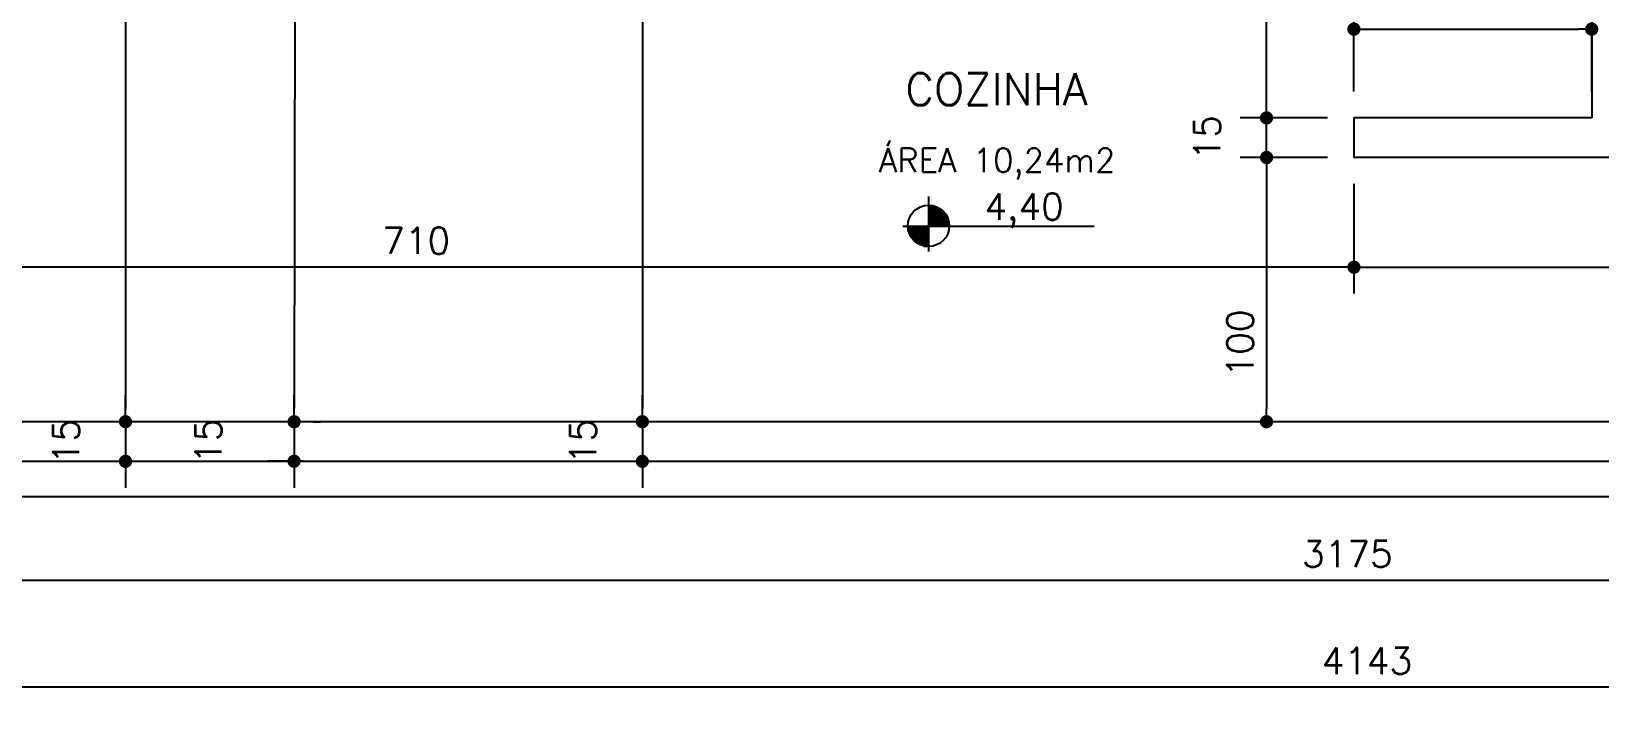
# Model space of a CAD drawing. Header units: inches. Extents: x 580771 to 672494, y 7715997 to 7829530.
# Drawn here: x 653922 to 654516, y 7723197 to 7723455 of the extents above; entities that cross this region are included whole.
import ezdxf

# ---------------------------------------------------------------- set-up
doc = ezdxf.new("R2010")
doc.units = ezdxf.units.IN
doc.header["$MEASUREMENT"] = 0
doc.header["$PDMODE"] = 2
for name, color, linetype in [('02', 2, 'Continuous'), ('Layer3', 3, 'Continuous'), ('NIVEL', 2, 'Continuous'), ('parede', 6, 'Continuous')]:
    doc.layers.add(name, color=color, linetype=linetype)
doc.styles.add('R80E50', font='romans.shx', dxfattribs={"height": 10})
doc.styles.add('ROMANS', font='romans', dxfattribs={"height": 0.2})
doc.dimstyles.new('ARQ50', dxfattribs={"dimscale": 50, "dimtxt": 10, "dimasz": 0.1, "dimexe": 0.2, "dimexo": 0.2, "dimgap": 0.1, "dimtad": 1, "dimdec": 0, "dimzin": 12, "dimdsep": 46, "dimtxsty": 'R80E50', "dimblk1": 'DOT', "dimblk2": 'DOT', "dimsah": 1, "dimcen": 0.4, "dimclrd": 15, "dimclre": 15, "dimclrt": 3, "dimadec": 0, "dimazin": 0, "dimtfac": 1, "dimtdec": 0, "dimtmove": 2, "dimatfit": 3, "dimldrblk": 'DOT', "dimfxl": 0.2, "dimtolj": 1, "dimtzin": 12, "dimarcsym": 0})

# ---------------------------------------------------------------- blocks, each defined once
blk = doc.blocks.new('_DOT')
at = {"color": 0, "linetype": 'ByBlock'}
blk.add_line((-0.5, 0), (-1, 0), dxfattribs=at)
at = {"color": 0, "linetype": 'ByBlock', "const_width": 0.5}
blk.add_lwpolyline([(-0.25, 0, 1), (0.25, 0, 1)], format="xyb", close=True, dxfattribs=at)
blk = doc.blocks.new('*D982')
at = {"layer": 'Defpoints', "color": 0, "transparency": 16777216}
for p in [(653712.74, 7723307.68), (655382.74, 7723307.68), (653712.74, 7723279.22)]:
    blk.add_point(p, dxfattribs=at)
at = {"layer": 'NIVEL', "color": 15, "lineweight": -2, "transparency": 16777216}
for p, q in [((653712.74, 7723297.68), (653712.74, 7723269.22)), ((655382.74, 7723297.68), (655382.74, 7723269.22)), ((655377.74, 7723279.22), (653717.74, 7723279.22))]:
    blk.add_line(p, q, dxfattribs=at)
at = {"layer": 'NIVEL', "color": 15, "lineweight": -2, "transparency": 16777216, "xscale": 5, "yscale": 5, "zscale": 5, "rotation": 180}
blk.add_blockref('_DOT', (653712.74, 7723279.22), dxfattribs=at)
at = {"layer": 'NIVEL', "color": 15, "lineweight": -2, "transparency": 16777216, "xscale": 5, "yscale": 5, "zscale": 5}
blk.add_blockref('_DOT', (655382.74, 7723279.22), dxfattribs=at)
at = {"layer": 'NIVEL', "color": 3, "transparency": 16777216, "insert": (654547.74, 7723289.22), "char_height": 10, "attachment_point": 5, "style": 'R80E50'}
blk.add_mtext('\\A1;1670', dxfattribs=at)
blk = doc.blocks.new('*D990')
at = {"layer": 'Defpoints', "color": 0, "transparency": 16777216}
for p in [(652832.74, 7723300.18), (656007.74, 7723292.68), (652832.74, 7723247.63)]:
    blk.add_point(p, dxfattribs=at)
at = {"layer": 'NIVEL', "color": 15, "lineweight": -2, "transparency": 16777216}
for p, q in [((652832.74, 7723290.18), (652832.74, 7723237.63)), ((656007.74, 7723282.68), (656007.74, 7723237.63)), ((656002.74, 7723247.63), (652837.74, 7723247.63))]:
    blk.add_line(p, q, dxfattribs=at)
at = {"layer": 'NIVEL', "color": 15, "lineweight": -2, "transparency": 16777216, "xscale": 5, "yscale": 5, "zscale": 5, "rotation": 180}
blk.add_blockref('_DOT', (652832.74, 7723247.63), dxfattribs=at)
at = {"layer": 'NIVEL', "color": 15, "lineweight": -2, "transparency": 16777216, "xscale": 5, "yscale": 5, "zscale": 5}
blk.add_blockref('_DOT', (656007.74, 7723247.63), dxfattribs=at)
at = {"layer": 'NIVEL', "color": 3, "transparency": 16777216, "insert": (654420.24, 7723257.63), "char_height": 10, "attachment_point": 5, "style": 'R80E50'}
blk.add_mtext('\\A1;3175', dxfattribs=at)
blk = doc.blocks.new('*D993')
at = {"layer": 'Defpoints', "color": 0, "transparency": 16777216}
for p in [(654422.74, 7723407.68), (654742.74, 7723407.68), (654742.74, 7723366.17)]:
    blk.add_point(p, dxfattribs=at)
at = {"layer": 'NIVEL', "color": 15, "lineweight": -2, "transparency": 16777216}
for p, q in [((654422.74, 7723397.68), (654422.74, 7723356.17)), ((654742.74, 7723397.68), (654742.74, 7723356.17)), ((654427.74, 7723366.17), (654737.74, 7723366.17))]:
    blk.add_line(p, q, dxfattribs=at)
at = {"layer": 'NIVEL', "color": 15, "lineweight": -2, "transparency": 16777216, "xscale": 5, "yscale": 5, "zscale": 5, "rotation": 180}
blk.add_blockref('_DOT', (654422.74, 7723366.17), dxfattribs=at)
at = {"layer": 'NIVEL', "color": 15, "lineweight": -2, "transparency": 16777216, "xscale": 5, "yscale": 5, "zscale": 5}
blk.add_blockref('_DOT', (654742.74, 7723366.17), dxfattribs=at)
at = {"layer": 'NIVEL', "color": 3, "transparency": 16777216, "insert": (654582.74, 7723376.17), "char_height": 10, "attachment_point": 5, "style": 'R80E50'}
blk.add_mtext('\\A1;320', dxfattribs=at)
blk = doc.blocks.new('*D996')
at = {"layer": 'Defpoints', "color": 0, "transparency": 16777216}
for p in [(654422.74, 7723407.68), (653712.74, 7723401.87), (653712.74, 7723366.17)]:
    blk.add_point(p, dxfattribs=at)
at = {"layer": 'NIVEL', "color": 15, "lineweight": -2, "transparency": 16777216}
for p, q in [((654422.74, 7723397.68), (654422.74, 7723356.17)), ((653712.74, 7723391.87), (653712.74, 7723356.17)), ((654417.74, 7723366.17), (653717.74, 7723366.17))]:
    blk.add_line(p, q, dxfattribs=at)
at = {"layer": 'NIVEL', "color": 15, "lineweight": -2, "transparency": 16777216, "xscale": 5, "yscale": 5, "zscale": 5, "rotation": 180}
blk.add_blockref('_DOT', (653712.74, 7723366.17), dxfattribs=at)
at = {"layer": 'NIVEL', "color": 15, "lineweight": -2, "transparency": 16777216, "xscale": 5, "yscale": 5, "zscale": 5}
blk.add_blockref('_DOT', (654422.74, 7723366.17), dxfattribs=at)
at = {"layer": 'NIVEL', "color": 3, "transparency": 16777216, "insert": (654067.74, 7723376.17), "char_height": 10, "attachment_point": 5, "style": 'R80E50'}
blk.add_mtext('\\A1;710', dxfattribs=at)
blk = doc.blocks.new('*D878')
at = {"layer": 'Defpoints', "color": 0, "transparency": 16777216}
for p in [(654422.74, 7723407.68), (654389.66, 7723307.68), (654422.74, 7723307.68)]:
    blk.add_point(p, dxfattribs=at)
at = {"layer": 'NIVEL', "color": 15, "lineweight": -2, "transparency": 16777216}
for p, q in [((654412.74, 7723407.68), (654379.66, 7723407.68)), ((654389.66, 7723402.68), (654389.66, 7723312.68)), ((654412.74, 7723307.68), (654379.66, 7723307.68))]:
    blk.add_line(p, q, dxfattribs=at)
at = {"layer": 'NIVEL', "color": 15, "lineweight": -2, "transparency": 16777216, "xscale": 5, "yscale": 5, "zscale": 5}
for p, rotation in [((654389.66, 7723407.68), 90), ((654389.66, 7723307.68), 270)]:
    blk.add_blockref('_DOT', p, dxfattribs=dict(at, rotation=rotation))
at = {"layer": 'NIVEL', "color": 3, "transparency": 16777216, "insert": (654379.66, 7723337.31), "char_height": 10, "attachment_point": 5, "rotation": 90, "style": 'R80E50'}
blk.add_mtext('\\A1;100', dxfattribs=at)
blk = doc.blocks.new('*D879')
at = {"layer": 'Defpoints', "color": 0, "transparency": 16777216}
for p in [(654389.66, 7723422.68), (654422.74, 7723422.68), (654422.74, 7723407.68)]:
    blk.add_point(p, dxfattribs=at)
at = {"layer": 'NIVEL', "color": 15, "lineweight": -2, "transparency": 16777216}
for p, q in [((654389.66, 7723427.68), (654389.66, 7723432.68)), ((654412.74, 7723422.68), (654379.66, 7723422.68)), ((654389.66, 7723407.68), (654389.66, 7723422.68)), ((654412.74, 7723407.68), (654379.66, 7723407.68)), ((654389.66, 7723402.68), (654389.66, 7723397.68))]:
    blk.add_line(p, q, dxfattribs=at)
at = {"layer": 'NIVEL', "color": 15, "lineweight": -2, "transparency": 16777216, "xscale": 5, "yscale": 5, "zscale": 5}
for p, rotation in [((654389.66, 7723422.68), 270), ((654389.66, 7723407.68), 90)]:
    blk.add_blockref('_DOT', p, dxfattribs=dict(at, rotation=rotation))
at = {"layer": 'NIVEL', "color": 3, "transparency": 16777216, "insert": (654367.16, 7723415.18), "char_height": 10, "attachment_point": 5, "rotation": 90, "style": 'R80E50'}
blk.add_mtext('\\A1;15', dxfattribs=at)
blk = doc.blocks.new('*D880')
at = {"layer": 'Defpoints', "color": 0, "transparency": 16777216}
for p in [(654389.66, 7723522.68), (654452.74, 7723522.68), (654422.74, 7723422.68)]:
    blk.add_point(p, dxfattribs=at)
at = {"layer": 'NIVEL', "color": 15, "lineweight": -2, "transparency": 16777216}
for p, q in [((654442.74, 7723522.68), (654379.66, 7723522.68)), ((654389.66, 7723427.68), (654389.66, 7723517.68)), ((654412.74, 7723422.68), (654379.66, 7723422.68))]:
    blk.add_line(p, q, dxfattribs=at)
at = {"layer": 'NIVEL', "color": 15, "lineweight": -2, "transparency": 16777216, "xscale": 5, "yscale": 5, "zscale": 5}
for p, rotation in [((654389.66, 7723522.68), 90), ((654389.66, 7723422.68), 270)]:
    blk.add_blockref('_DOT', p, dxfattribs=dict(at, rotation=rotation))
at = {"layer": 'NIVEL', "color": 3, "transparency": 16777216, "insert": (654379.66, 7723472.68), "char_height": 10, "attachment_point": 5, "rotation": 90, "style": 'R80E50'}
blk.add_mtext('\\A1;100', dxfattribs=at)
blk = doc.blocks.new('*D883')
at = {"layer": 'Defpoints', "color": 0, "transparency": 16777216}
for p in [(654192.74, 7723687.68), (654153.35, 7723307.68), (654192.74, 7723307.68)]:
    blk.add_point(p, dxfattribs=at)
at = {"layer": 'NIVEL', "color": 15, "lineweight": -2, "transparency": 16777216}
for p, q in [((654182.74, 7723687.68), (654143.35, 7723687.68)), ((654153.35, 7723682.68), (654153.35, 7723312.68)), ((654182.74, 7723307.68), (654143.35, 7723307.68))]:
    blk.add_line(p, q, dxfattribs=at)
at = {"layer": 'NIVEL', "color": 15, "lineweight": -2, "transparency": 16777216, "xscale": 5, "yscale": 5, "zscale": 5}
for p, rotation in [((654153.35, 7723687.68), 90), ((654153.35, 7723307.68), 270)]:
    blk.add_blockref('_DOT', p, dxfattribs=dict(at, rotation=rotation))
at = {"layer": 'NIVEL', "color": 3, "transparency": 16777216, "insert": (654143.35, 7723497.68), "char_height": 10, "attachment_point": 5, "rotation": 90, "style": 'R80E50'}
blk.add_mtext('\\A1;380', dxfattribs=at)
blk = doc.blocks.new('*D884')
at = {"layer": 'Defpoints', "color": 0, "transparency": 16777216}
for p in [(654192.74, 7723307.68), (654153.35, 7723292.68), (654169.16, 7723292.68)]:
    blk.add_point(p, dxfattribs=at)
at = {"layer": 'NIVEL', "color": 15, "lineweight": -2, "transparency": 16777216}
for p, q in [((654153.35, 7723312.68), (654153.35, 7723317.68)), ((654182.74, 7723307.68), (654143.35, 7723307.68)), ((654153.35, 7723307.68), (654153.35, 7723292.68)), ((654159.16, 7723292.68), (654143.35, 7723292.68)), ((654153.35, 7723287.68), (654153.35, 7723282.68))]:
    blk.add_line(p, q, dxfattribs=at)
at = {"layer": 'NIVEL', "color": 15, "lineweight": -2, "transparency": 16777216, "xscale": 5, "yscale": 5, "zscale": 5}
for p, rotation in [((654153.35, 7723307.68), 270), ((654153.35, 7723292.68), 90)]:
    blk.add_blockref('_DOT', p, dxfattribs=dict(at, rotation=rotation))
at = {"layer": 'NIVEL', "color": 3, "transparency": 16777216, "insert": (654130.85, 7723300.18), "char_height": 10, "attachment_point": 5, "rotation": 90, "style": 'R80E50'}
blk.add_mtext('\\A1;15', dxfattribs=at)
blk = doc.blocks.new('*D892')
at = {"layer": 'Defpoints', "color": 0, "transparency": 16777216}
for p in [(654018.84, 7723687.68), (654018.84, 7723307.68), (654021.52, 7723307.68)]:
    blk.add_point(p, dxfattribs=at)
at = {"layer": 'NIVEL', "color": 15, "lineweight": -2, "transparency": 16777216}
for p, q in [((654028.84, 7723687.67), (654032.13, 7723687.66)), ((654022.12, 7723682.68), (654021.52, 7723312.68)), ((654028.84, 7723307.67), (654031.52, 7723307.66))]:
    blk.add_line(p, q, dxfattribs=at)
at = {"layer": 'NIVEL', "color": 15, "lineweight": -2, "transparency": 16777216, "xscale": 5, "yscale": 5, "zscale": 5}
for p, rotation in [((654022.13, 7723687.68), 89.90759953377818), ((654021.52, 7723307.68), 269.9075995337781)]:
    blk.add_blockref('_DOT', p, dxfattribs=dict(at, rotation=rotation))
at = {"layer": 'NIVEL', "color": 3, "transparency": 16777216, "insert": (654011.82, 7723497.7), "char_height": 10, "attachment_point": 5, "rotation": 89.9076, "style": 'R80E50'}
blk.add_mtext('\\A1;380', dxfattribs=at)
blk = doc.blocks.new('*D893')
at = {"layer": 'Defpoints', "color": 0, "transparency": 16777216}
for p in [(654018.84, 7723307.68), (654021.49, 7723292.71), (654034.89, 7723292.68)]:
    blk.add_point(p, dxfattribs=at)
at = {"layer": 'NIVEL', "color": 15, "lineweight": -2, "transparency": 16777216}
for p, q in [((654021.52, 7723312.68), (654021.53, 7723317.68)), ((654021.52, 7723307.68), (654021.49, 7723292.71)), ((654028.84, 7723307.67), (654031.52, 7723307.66)), ((654024.89, 7723292.7), (654011.49, 7723292.72)), ((654021.48, 7723287.71), (654021.48, 7723282.71))]:
    blk.add_line(p, q, dxfattribs=at)
at = {"layer": 'NIVEL', "color": 15, "lineweight": -2, "transparency": 16777216, "xscale": 5, "yscale": 5, "zscale": 5}
for p, rotation in [((654021.52, 7723307.68), 269.9075995337781), ((654021.49, 7723292.71), 89.90759953377818)]:
    blk.add_blockref('_DOT', p, dxfattribs=dict(at, rotation=rotation))
at = {"layer": 'NIVEL', "color": 3, "transparency": 16777216, "insert": (653989, 7723300.25), "char_height": 10, "attachment_point": 5, "rotation": 89.9076, "style": 'R80E50'}
blk.add_mtext('\\A1;15', dxfattribs=at)
blk = doc.blocks.new('*D894')
at = {"layer": 'Defpoints', "color": 0, "transparency": 16777216}
for p in [(653977.74, 7723807.68), (653957.68, 7723307.68), (653977.74, 7723307.68)]:
    blk.add_point(p, dxfattribs=at)
at = {"layer": 'NIVEL', "color": 15, "lineweight": -2, "transparency": 16777216}
for p, q in [((653967.74, 7723807.68), (653947.68, 7723807.68)), ((653957.68, 7723802.68), (653957.68, 7723312.68)), ((653967.74, 7723307.68), (653947.68, 7723307.68))]:
    blk.add_line(p, q, dxfattribs=at)
at = {"layer": 'NIVEL', "color": 15, "lineweight": -2, "transparency": 16777216, "xscale": 5, "yscale": 5, "zscale": 5}
for p, rotation in [((653957.68, 7723807.68), 90), ((653957.68, 7723307.68), 270)]:
    blk.add_blockref('_DOT', p, dxfattribs=dict(at, rotation=rotation))
at = {"layer": 'NIVEL', "color": 3, "transparency": 16777216, "insert": (653947.68, 7723557.68), "char_height": 10, "attachment_point": 5, "rotation": 90, "style": 'R80E50'}
blk.add_mtext('\\A1;500', dxfattribs=at)
blk = doc.blocks.new('*D895')
at = {"layer": 'Defpoints', "color": 0, "transparency": 16777216}
for p in [(653977.74, 7723307.68), (653957.68, 7723292.68), (653977.74, 7723292.68)]:
    blk.add_point(p, dxfattribs=at)
at = {"layer": 'NIVEL', "color": 15, "lineweight": -2, "transparency": 16777216}
for p, q in [((653957.68, 7723312.68), (653957.68, 7723317.68)), ((653967.74, 7723307.68), (653947.68, 7723307.68)), ((653957.68, 7723307.68), (653957.68, 7723292.68)), ((653967.74, 7723292.68), (653947.68, 7723292.68)), ((653957.68, 7723287.68), (653957.68, 7723282.68))]:
    blk.add_line(p, q, dxfattribs=at)
at = {"layer": 'NIVEL', "color": 15, "lineweight": -2, "transparency": 16777216, "xscale": 5, "yscale": 5, "zscale": 5}
for p, rotation in [((653957.68, 7723307.68), 270), ((653957.68, 7723292.68), 90)]:
    blk.add_blockref('_DOT', p, dxfattribs=dict(at, rotation=rotation))
at = {"layer": 'NIVEL', "color": 3, "transparency": 16777216, "insert": (653935.18, 7723300.18), "char_height": 10, "attachment_point": 5, "rotation": 90, "style": 'R80E50'}
blk.add_mtext('\\A1;15', dxfattribs=at)
blk = doc.blocks.new('*D1001')
at = {"layer": 'Defpoints', "color": 0, "transparency": 16777216}
for p in [(652356.25, 7723292.68), (656499.08, 7723292.68), (652356.25, 7723207.19)]:
    blk.add_point(p, dxfattribs=at)
at = {"layer": 'NIVEL', "color": 15, "lineweight": -2, "transparency": 16777216}
for p, q in [((652356.25, 7723282.68), (652356.25, 7723197.19)), ((656499.08, 7723282.68), (656499.08, 7723197.19)), ((656494.08, 7723207.19), (652361.25, 7723207.19))]:
    blk.add_line(p, q, dxfattribs=at)
at = {"layer": 'NIVEL', "color": 15, "lineweight": -2, "transparency": 16777216, "xscale": 5, "yscale": 5, "zscale": 5, "rotation": 180}
blk.add_blockref('_DOT', (652356.25, 7723207.19), dxfattribs=at)
at = {"layer": 'NIVEL', "color": 15, "lineweight": -2, "transparency": 16777216, "xscale": 5, "yscale": 5, "zscale": 5}
blk.add_blockref('_DOT', (656499.08, 7723207.19), dxfattribs=at)
at = {"layer": 'NIVEL', "color": 3, "transparency": 16777216, "insert": (654427.66, 7723217.19), "char_height": 10, "attachment_point": 5, "style": 'R80E50'}
blk.add_mtext('\\A1;4143', dxfattribs=at)
blk = doc.blocks.new('*D1381')
at = {"layer": 'Defpoints', "color": 0, "transparency": 16777216}
for p in [(654512.74, 7723456.27), (654422.74, 7723422.68), (654512.74, 7723422.68)]:
    blk.add_point(p, dxfattribs=at)
at = {"layer": 'NIVEL', "color": 15, "lineweight": -2, "transparency": 16777216}
for p, q in [((654422.74, 7723432.68), (654422.74, 7723466.27)), ((654512.74, 7723432.68), (654512.74, 7723466.27)), ((654427.74, 7723456.27), (654507.74, 7723456.27))]:
    blk.add_line(p, q, dxfattribs=at)
at = {"layer": 'NIVEL', "color": 15, "lineweight": -2, "transparency": 16777216, "xscale": 5, "yscale": 5, "zscale": 5, "rotation": 180}
blk.add_blockref('_DOT', (654422.74, 7723456.27), dxfattribs=at)
at = {"layer": 'NIVEL', "color": 15, "lineweight": -2, "transparency": 16777216, "xscale": 5, "yscale": 5, "zscale": 5}
blk.add_blockref('_DOT', (654512.74, 7723456.27), dxfattribs=at)
at = {"layer": 'NIVEL', "color": 3, "transparency": 16777216, "insert": (654467.74, 7723466.27), "char_height": 10, "attachment_point": 5, "style": 'R80E50'}
blk.add_mtext('\\A1;90', dxfattribs=at)
blk = doc.blocks.new('*X31')
at = {"color": 0}
for p, q in [((-1683.05, 3892), (-1680, 3892)), ((-1683.05, 3891), (-1680, 3891)), ((-1683.05, 3890), (-1680, 3890)), ((-1680, 3888), (-1680, 3892.29)), ((-1679, 3888), (-1679, 3891.98)), ((-1678, 3888), (-1678, 3891.57)), ((-1677, 3888), (-1677, 3891.05)), ((-1676, 3888), (-1676, 3890.4)), ((-1675, 3888), (-1675, 3889.59)), ((-1692, 3876), (-1692, 3880.69)), ((-1691, 3876), (-1691, 3880.69)), ((-1690, 3876), (-1690, 3880.69)), ((-1689, 3876), (-1689, 3880.69)), ((-1688, 3876), (-1688, 3880.69)), ((-1687, 3876), (-1687, 3880.69)), ((-1686, 3876), (-1686, 3880.69)), ((-1683.05, 3889), (-1680, 3889)), ((-1683.05, 3888), (-1680, 3888)), ((-1683.05, 3882), (-1680, 3882)), ((-1683.05, 3881), (-1680, 3881)), ((-1683, 3882), (-1683, 3888)), ((-1682, 3882), (-1682, 3888)), ((-1681, 3882), (-1681, 3888)), ((-1680, 3882), (-1680, 3888)), ((-1680, 3888), (-1674, 3888)), ((-1680, 3887), (-1674, 3887)), ((-1680, 3886), (-1674, 3886)), ((-1680, 3885), (-1674, 3885)), ((-1680, 3884), (-1674, 3884)), ((-1680, 3883), (-1674, 3883)), ((-1680, 3880.69), (-1680, 3882)), ((-1680, 3882), (-1674, 3882)), ((-1679, 3880.69), (-1679, 3882)), ((-1678, 3880.69), (-1678, 3882)), ((-1677, 3880.69), (-1677, 3882)), ((-1676, 3880.69), (-1676, 3882)), ((-1675, 3880.69), (-1675, 3882)), ((-1674, 3888), (-1674, 3888.57)), ((-1674, 3882), (-1674, 3888)), ((-1674, 3888), (-1673.54, 3888)), ((-1674, 3880.69), (-1674, 3882)), ((-1674, 3882), (-1671.12, 3882)), ((-1674, 3881), (-1671.05, 3881)), ((-1673, 3882), (-1673, 3887.24)), ((-1672, 3882), (-1672, 3885.37)), ((-1695.03, 3880), (-1692, 3880)), ((-1694.93, 3879), (-1692, 3879)), ((-1694.74, 3878), (-1692, 3878)), ((-1694.47, 3877), (-1692, 3877)), ((-1694.1, 3876), (-1692, 3876)), ((-1694, 3875.78), (-1694, 3876)), ((-1693, 3873.98), (-1693, 3876)), ((-1692, 3872.69), (-1692, 3876)), ((-1692, 3876), (-1686, 3876)), ((-1692, 3875), (-1686, 3875)), ((-1692, 3874), (-1686, 3874)), ((-1692, 3873), (-1686, 3873)), ((-1691.33, 3872), (-1686, 3872)), ((-1686, 3880), (-1683.05, 3880)), ((-1686, 3879), (-1683.05, 3879)), ((-1686, 3878), (-1683.05, 3878)), ((-1686, 3877), (-1683.05, 3877)), ((-1686, 3870), (-1686, 3876)), ((-1686, 3876), (-1683.05, 3876)), ((-1685, 3870), (-1685, 3876)), ((-1684, 3870), (-1684, 3876)), ((-1690.13, 3871), (-1686, 3871)), ((-1688.51, 3870), (-1686, 3870)), ((-1688, 3869.76), (-1688, 3870)), ((-1687, 3869.36), (-1687, 3870)), ((-1686, 3869.06), (-1686, 3870)), ((-1686, 3870), (-1683.05, 3870)), ((-1685.77, 3869), (-1683.05, 3869))]:
    blk.add_line(p, q, dxfattribs=at)

msp = doc.modelspace()

# ---------------------------------------------------------------- linework, layer by layer
at = {"layer": 'NIVEL', "color": 2, "linetype": 'Continuous'}
for p, q in [((654261.646, 7723392.877), (654261.646, 7723372.125)), ((654324.35, 7723381.6), (654252.011, 7723381.6))]:
    msp.add_line(p, q, dxfattribs=at)
msp.add_circle((654261.718, 7723381.819), 7.84, dxfattribs=at)
at = {"layer": 'parede'}
for p, q in [((654512.741, 7723742.685), (654512.741, 7723422.685)), ((654512.741, 7723422.685), (654422.741, 7723422.685)), ((654422.741, 7723422.685), (654422.741, 7723407.685)), ((654537.741, 7723407.685), (654422.741, 7723407.685)), ((655992.741, 7723307.685), (652832.741, 7723307.685)), ((656007.741, 7723292.685), (652832.741, 7723292.685))]:
    msp.add_line(p, q, dxfattribs=at)

# ---------------------------------------------------------------- block references
at = {"layer": 'NIVEL', "color": 1, "linetype": 'Continuous', "xscale": 0.6533333333209157, "yscale": 0.6533333333209157, "zscale": 0.6533333333209157}
msp.add_blockref('*X31', (655361.31, 7720846.438), dxfattribs=at)

# ---------------------------------------------------------------- texts
at = {"layer": '02', "insert": (654242.924, 7723399.422), "char_height": 9, "width": 104.16053, "attachment_point": 7, "style": 'R80E50'}
msp.add_mtext('\\pt63;{\\C2;ÁREA 10,24m2}', dxfattribs=at)
at = {"layer": 'Layer3', "style": 'R80E50'}
msp.add_text('COZINHA', height=12.1, dxfattribs=at).set_placement((654252.902, 7723427.469))
at = {"layer": 'NIVEL', "color": 2, "linetype": 'Continuous', "style": 'ROMANS'}
msp.add_text('4,40', height=10, dxfattribs=at).set_placement((654282.876, 7723384.125))

# ---------------------------------------------------------------- dimensions: what is measured, and where the dimension line sits
at = {"layer": 'NIVEL', "color": 4}
for base, p1, p2, angle, picture, middle in [((653957.68, 7723307.685), (653977.741, 7723807.685), (653977.741, 7723307.685), 90, '*D894', (653947.68, 7723557.685)), ((654021.517, 7723307.68), (654018.841, 7723687.685), (654018.841, 7723307.685), 89.9076, '*D892', (654011.823, 7723497.696)), ((654153.347, 7723307.685), (654192.741, 7723687.685), (654192.741, 7723307.685), 90, '*D883', (654143.347, 7723497.685)), ((654389.662, 7723522.685), (654422.741, 7723422.685), (654452.741, 7723522.685), 90, '*D880', (654379.662, 7723472.685)), ((654389.662, 7723422.685), (654422.741, 7723407.685), (654422.741, 7723422.685), 90, '*D879', (654367.162, 7723415.185)), ((653957.68, 7723292.685), (653977.741, 7723307.685), (653977.741, 7723292.685), 90, '*D895', (653935.18, 7723300.185)), ((654021.492, 7723292.706), (654018.841, 7723307.685), (654034.886, 7723292.685), 89.9076, '*D893', (653989.004, 7723300.246)), ((654153.347, 7723292.685), (654192.741, 7723307.685), (654169.16, 7723292.685), 90, '*D884', (654130.847, 7723300.185))]:
    dim = msp.add_linear_dim(base=base, p1=p1, p2=p2, angle=angle, dimstyle='ARQ50', dxfattribs=at)
    dim.commit()
    dim.dimension.update_dxf_attribs({"geometry": picture, "text_midpoint": middle})
at = {"layer": 'NIVEL'}
dim = msp.add_linear_dim(base=(654512.741, 7723456.274), p1=(654422.741, 7723422.685), p2=(654512.741, 7723422.685), dimstyle='ARQ50', dxfattribs=at)
dim.commit()
dim.dimension.update_dxf_attribs({"geometry": '*D1381', "text_midpoint": (654467.741, 7723466.274)})
at = {"layer": 'NIVEL', "color": 4}
dim = msp.add_linear_dim(base=(654389.662, 7723307.685), p1=(654422.741, 7723407.685), p2=(654422.741, 7723307.685), angle=90, dimstyle='ARQ50', dxfattribs=at)
dim.commit()
dim.dimension.update_dxf_attribs({"geometry": '*D878', "text_midpoint": (654379.662, 7723337.307), "dimtype": 160})
for base, p1, p2, picture, middle in [((653712.741, 7723366.166), (654422.741, 7723407.685), (653712.741, 7723401.866), '*D996', (654067.741, 7723376.166)), ((654742.741, 7723366.166), (654422.741, 7723407.685), (654742.741, 7723407.685), '*D993', (654582.741, 7723376.166)), ((653712.741, 7723279.215), (655382.741, 7723307.685), (653712.741, 7723307.685), '*D982', (654547.741, 7723289.215)), ((652832.741, 7723247.63), (656007.741, 7723292.685), (652832.741, 7723300.185), '*D990', (654420.241, 7723257.63)), ((652356.246, 7723207.192), (656499.083, 7723292.685), (652356.246, 7723292.685), '*D1001', (654427.665, 7723217.192))]:
    dim = msp.add_linear_dim(base=base, p1=p1, p2=p2, dimstyle='ARQ50', dxfattribs=at)
    dim.commit()
    dim.dimension.update_dxf_attribs({"geometry": picture, "text_midpoint": middle})

doc.saveas('drawing.dxf')
